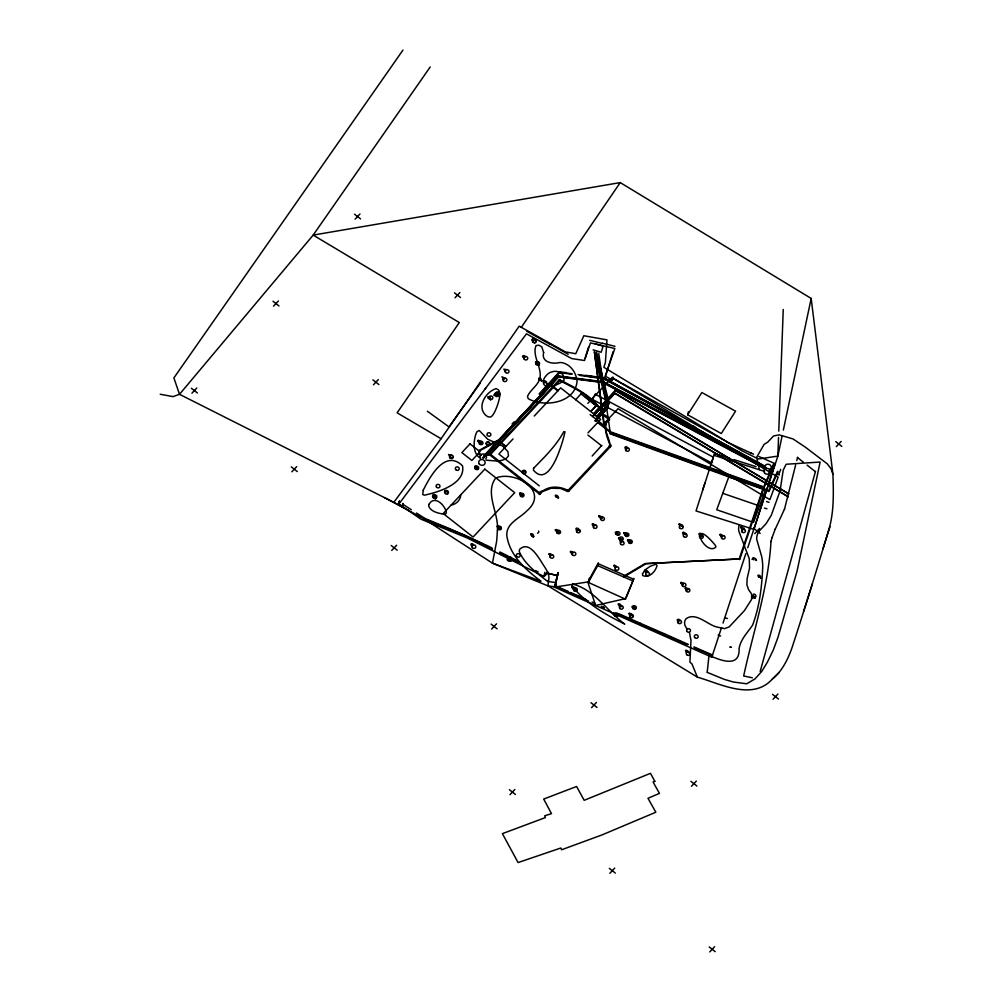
<?xml version="1.0" encoding="UTF-8"?>
<svg xmlns="http://www.w3.org/2000/svg" width="1002" height="1002" viewBox="0 0 1002 1002"><rect width="100%" height="100%" fill="white"/><g stroke="black" fill="none" stroke-linecap="round" stroke-linejoin="round"><path stroke-width="1.5" d="M535.544 340.718L535.556 339.252M538.65 364.089L538.675 362.624M575.161 587.786L575.135 589.251L573.482 589.401M647.693 572.63L647.718 571.165M685.744 534.817L685.756 533.352M753.667 596.265C751.663 590.854 759.529 597.167 754.068 596.929C750.385 593.359 751.4 600.849 754.769 597.067M752.327 677.778L743.672 675.987C753.291 631.323 768.396 587.185 771.001 541.343M524.835 356.111L524.798 357.413L523.457 357.576M534.655 338.689L534.617 339.991L533.277 340.154M574.246 587.222L574.209 588.525L572.868 588.688M646.804 570.601L646.766 571.891L645.426 572.067M684.854 532.776L684.817 534.079L683.477 534.254M778.541 437.386L777.853 456.11L747.768 547.718M778.767 431.148L783.251 309.443M548.495 580.171L548.056 585.907L697.392 677.152C720.125 683.614 752.464 701.175 772.354 679.055C781.986 671.315 787.597 659.88 791.755 648.494C804.456 609.642 816.542 570.589 828.241 531.423C834.24 513.162 833.501 493.36 832.95 474.347L811.182 298.446L620.238 182.589L313.175 235.094L179.508 394.312L173.008 396.617L160.207 394.249M434.029 496.378L434.129 495.289L435.306 495.013M556.135 531.423L556.235 530.346L557.4 530.071M571.178 553.229L571.278 552.152L572.455 551.877M593.109 525.712L593.209 524.635L594.374 524.359M613.625 614.639L613.725 613.562L614.902 613.287M628.329 541.556L628.429 540.479L629.594 540.203M629.795 615.115L629.895 614.026L631.06 613.75M741.493 528.743L741.593 527.666L742.77 527.39M478.58 442.195L478.68 441.105L479.845 440.842M496.353 394.3C492.596 394.312 496.754 391.005 496.892 395.126C500.061 395.276 498.057 393.222 497.994 392.446C503.956 387.461 494.813 419.049 489.515 417.007L487.648 416.669C475.399 408.666 485.106 391.957 496.215 388.588L498.858 390.241L499.472 394.951A1.941 1.753 13.8 0 0 497.518 392.408C494.474 390.617 498.119 395.665 497.593 392.421A1.941 1.753 13.8 0 0 496.14 395.114A1.941 1.753 13.8 0 0 499.472 394.963L497.869 394.926L497.606 396.416M498.019 527.816L498.119 526.726L499.297 526.463M509.304 558.991C507.3 559.767 507.288 557.012 508.953 557.701C508.202 559.166 512.172 560.995 511.584 558.339C507.789 554.194 511.684 559.604 508.803 560.105A1.941 1.753 13.8 0 0 512.222 559.83A1.941 1.753 13.8 0 0 510.256 557.275A1.941 1.753 13.8 0 0 508.878 559.98C505.233 556.523 508.077 563.85 510.456 559.855M520.501 494.788L520.602 493.71L521.766 493.435M549.822 555.496L549.91 554.419L551.087 554.144M599.534 517.571L599.634 516.481L600.812 516.205M614.689 567.119L614.79 566.03L615.954 565.754M619.399 539.552L619.499 538.475L620.664 538.199M624.597 534.605L624.697 533.527L625.862 533.252M679.782 525.749L679.882 524.672L681.047 524.397M681.523 584.241L681.623 583.164L682.788 582.888M686.044 589.777L686.145 588.7L687.309 588.424M720.714 536.195L720.814 535.106L721.979 534.843M460.732 494.85C460.644 500.048 456.085 504.394 451.088 505.133M707.224 672.104L708.865 656.761L709.729 655.609C720.263 660.205 740.052 668.522 739.1 648.494C740.628 639.226 747.605 632.563 752.59 625.135C759.566 606.648 761.933 586.458 762.722 566.794A60.508 54.346 13.8 0 0 761.62 556.31L756.698 539.314A15.619 14.028 13.8 0 1 759.278 530.96L766.079 523.683L771.289 515.291L780.019 491.105L783.226 470.138L786.144 464.252L820.124 462.06L797.078 571.115L778.116 636.921L773.369 649.81L767.307 662.36L761.67 671.515L755.032 678.905L746.753 683.79L733.289 681.999L724.283 679.356L707.187 672.355M555.571 586.909L556.198 581.11M618.51 538.525L619.399 537.573M433.152 495.339L434.029 494.399M477.691 441.156L478.58 440.216M497.142 526.776L498.019 525.837M519.612 493.761L520.501 492.821M548.933 554.469L549.81 553.53M555.246 530.396L556.135 529.457M570.301 552.19L571.178 551.25M592.22 524.685L593.109 523.745M598.657 516.531L599.534 515.592M613.8 566.08L614.689 565.141M612.748 613.612L613.625 612.66M623.707 533.565L624.597 532.626M627.44 540.529L628.329 539.59M628.905 614.076L629.795 613.136M678.905 524.71L679.782 523.77M680.634 583.214L681.523 582.262M685.155 588.738L686.044 587.798M719.824 535.156L720.714 534.216M740.616 527.716L741.493 526.776M435.106 497.656L435.281 496.203L436.834 495.827M479.657 443.485L479.82 442.02L481.373 441.644M499.096 529.106L499.272 527.641L500.825 527.265M521.579 496.078L521.754 494.625M557.212 532.713L557.388 531.26L558.941 530.885M572.255 554.519L572.43 553.054M600.611 518.848L600.787 517.395L602.34 517.019A1.941 1.753 13.8 0 1 604.269 519.575A1.941 1.753 13.8 0 1 600.924 519.725A1.941 1.753 13.8 0 1 602.302 517.007M620.476 540.842L620.651 539.377L622.204 539.001M614.702 615.929L614.877 614.476L616.43 614.101M625.674 535.895L625.837 534.429M629.406 542.846L629.569 541.393L631.122 541.017M682.6 585.531L682.763 584.078M721.791 537.485L721.966 536.02L723.507 535.644M742.57 530.033L742.745 528.58L744.298 528.204M482.876 457.801L558.853 376.038L602.941 381.699L765.666 467.921M483.377 458.177L558.79 376.602L602.866 382.276L765.29 468.372M558.214 376.552L558.853 376.038M765.227 468.698L602.816 382.601L602.941 381.699L765.616 468.247M769.361 470.877C772.129 474.572 774.834 469.399 770.225 469.099M772.104 472.343L772.567 471.579L769.812 470.113M498.357 395.013L496.541 396.604L493.723 395.051L495.401 394.262L496.691 395.79L497.844 394.963M560.431 380.196C556.987 382.601 560.318 376.877 560.156 380.773C575.085 388.713 592.282 396.304 601.263 411.384M595.313 394.262L713.249 457.15M497.455 395.214L497.305 396.053M782.061 436.208L777.853 456.11L758.376 459.004L741.43 450.512L603.893 367.308L605.371 362.499L606.974 339.866L583.853 335.733L575.762 353.719L565.341 351.865L519.211 326.151L441.093 438.726L393.799 502.315L179.508 394.312L173.872 377.929L402.954 50.1M783.351 430.083L811.182 298.446M557.876 573.958L555.233 586.32L588.537 601.05M712.184 657.362L554.444 587.172L587.761 581.962L595.626 605.458L624.985 598.745M557.287 575.298L554.695 587.222L555.421 584.229M556.386 579.97L557.012 577.102M546.779 573.182L557.488 575.574L547.105 573.031M602.39 343.21L614.99 346.304M602.59 343.486L589.727 340.329M484.292 455.998L550.336 384.73L550.85 385.094L484.793 456.386M484.567 454.858L484.993 455.559L550.85 385.094L550.348 384.705L484.354 455.697M402.854 503.455L402.253 506.549L398.533 504.056L399.347 501.1M399.497 501.326L398.746 504.194L526.463 333.829L571.691 358.566L584.504 360.507L590.441 342.909L614.815 348.471L604.707 377.654M544.913 572.267L543.898 576.426L547.054 573.257L544.011 576.513L466.769 537.748L420.965 519.199L398.884 504.006L399.56 501.238M402.253 506.549L402.942 503.781M402.391 506.361L403.08 503.593M566.005 372.544L559.291 372.193L571.992 373.708M565.942 373.12L559.805 372.569L571.929 374.285M575.724 399.735L581.21 393.573M595 356.386L595.689 356.286L595 356.386L607.475 407.827L595.226 420.89L595.777 421.328L608.239 407.413L595.689 356.286M591.017 411.271L596.403 405.534L584.717 396.329M764.689 466.406L603.918 377.904L585.719 375.337M765.616 467.571L603.768 378.794L603.918 377.904L764.764 466.105M606.223 373.558L605.546 376.326L612.172 379.983M554.444 587.172L555.171 584.166M557.237 575.524L557.964 572.518M595.226 420.89L607.475 407.827M557.488 575.574L558.227 572.58M595.777 421.328L595.301 420.589M612.184 380.259L612.861 377.215M612.31 380.059L612.986 377.278M608.239 407.413L595.614 356.587M592.132 456.023L601.764 445.439M633.953 578.354L625.561 599.196L588.337 582.425L589.351 578.254M588.337 582.425L597.68 565.642L598.357 562.861M687.648 414.778L701.876 392.533L735.568 411.183L721.277 433.54L687.648 414.778L688.387 411.797M772.392 471.879L753.905 529.369L696.027 510.945L714.514 453.443L729.356 458.177M753.905 529.369L754.368 527.503M773.243 464.79L763.687 486.897L610.669 431.875L598.432 422.243L597.981 422.719L610.231 432.35L764 487.673L773.744 465.178M774.145 464.74L773.056 467.947L773.644 464.352M772.943 470.589L772.479 471.341L769.736 469.838M770.926 541.644L772.066 537.498M771.991 537.798L775.26 528.981M775.185 529.281L784.541 509.041M796.765 460.532L797.579 457.275M760.167 671.465L815.49 471.366M784.466 509.342L795.638 464.978M803.579 611.546L812.409 583.778M700.235 535.619C700.724 527.966 714.489 543.823 715.879 546.165L715.704 547.23C709.98 552.403 701.5 542.683 700.11 537.022M588.537 347.068L585.093 358.202M613.149 351.552L606.248 373.834M772.705 471.04L775.085 463.701L758.84 456.499M822.955 548.871L830.032 526.526M702.627 490.103L704.995 482.814M711.232 463.951L713.311 457.551M721.553 627.515L712.334 655.584L694.248 647.743M723.018 623.081L745.826 553.63M504.87 378.205L501.964 376.79L503.505 379.42M778.842 474.384L780.696 469.337M769.887 499.66L778.153 477.152L611.959 377.616L587.836 403.355M578.655 529.507C578.267 527.027 573.783 528.004 577.052 530.559M626 597.43L633.602 579.244L597.906 563.562L588.675 580.509M449.259 528.555L484.079 544.061M567.971 591.318L555.86 586.057M664.326 633.74L688.424 644.474M712.622 655.007L693.923 646.879M640.128 623.219L664.564 633.853M750.723 452.891L753.592 454.169M485.594 544.812L492.02 548.006M508.878 556.523L499.935 551.977M679.957 620.701C679.381 617.746 674.784 619.912 678.855 621.766M595.338 394.112L592.195 399.247L711.52 462.874M548.294 581.273C551.025 574.309 544.549 567.483 541.418 561.834C537.16 555.559 528.63 540.704 519.612 549.359L519.236 551.376C524.372 564.164 537.41 573.407 547.731 581.548L556.035 582.538M549.309 343.623L568.209 354.295M549.409 343.949L526.739 331.211M623.883 384.305L727.064 441.882M623.983 384.63L612.598 378.092M521.265 327.391L620.238 182.589M430.221 66.946L313.175 235.094L459.304 322.556L397.13 412.837L441.093 438.726M545.088 575.386L547.768 571.603M480.259 383.115L449.009 426.915L427.391 411.258M424.873 518.435L449.497 528.655M755.658 559.855C757.362 562.36 756.435 557.575 753.191 557.863M497.455 393.586L497.856 394.913M627.515 448.257C627.327 444.85 622.179 447.794 626.764 449.046M622.793 541.844C623.119 539.564 618.034 539.853 621.015 542.583M503.981 379.207L504.682 378.455M435.407 499.021L435.97 498.332L434.968 497.631M539.126 393.936L559.366 371.88M512.047 424.071L514.164 421.792M539.64 394.325L559.88 372.268M482.926 457.488L558.277 376.238M483.44 457.864L558.79 376.602M484.855 456.098L550.837 385.119M191.946 393.185L196.805 387.999M273.533 306.161L278.393 300.976M355.121 219.15L359.994 213.965M291.845 471.804L296.705 466.619M373.433 384.781L378.305 379.595M455.033 297.769L459.893 292.584M484.955 389.189L485.707 388.2M534.655 342.985L535.256 342.333M535.619 341.845L536.195 341.231L532.663 338.451M490.429 399.961L491.043 399.297L490.078 398.545M451.363 457.814L451.977 457.162M538.725 365.229L539.301 364.603L535.769 361.822M480.672 443.886L481.323 443.185L477.804 440.417M541.318 381.374L541.932 380.722L540.967 379.971M436.12 498.069L436.772 497.368L433.252 494.6M546.566 384.067L547.18 383.415L546.215 382.651M391.744 550.411L396.617 545.226M447.518 493.836L448.132 493.184L447.168 492.42M484.492 455.171L550.687 384.568L558.177 390.467M477.415 469.437L478.017 468.786L477.065 468.034M534.254 416.03L560.657 387.874L600.649 419.35L587.974 432.864M513.011 438.939L498.858 454.019L539.264 485.82M591.919 410.319L596.403 405.534M593.535 413.763L615.529 390.304L788.875 493.961L615.604 390.692L593.785 413.951M522.593 496.478L523.244 495.79L519.725 493.022M500.111 529.507L500.762 528.805L497.243 526.037M610.331 433.252L609.88 433.741L768.997 491.456L778.103 471.767L777.552 471.328L768.672 490.667L610.331 433.252L598.745 353.343M558.014 498.445L558.628 497.794L557.663 497.042M510.557 561.107L510.87 559.717M533.34 536.897L533.953 536.245L532.989 535.494M558.227 533.114L558.878 532.425L555.358 529.657M491.656 629.031L496.516 623.845M695.325 429.445L695.939 428.793L694.975 428.042M617.971 535.381L618.585 534.73L617.62 533.978M575.211 590.378L575.799 589.765L572.255 586.984M621.49 541.243L622.142 540.554L618.622 537.773M626.676 536.295L627.34 535.594L623.82 532.826M630.421 543.247L631.072 542.558L627.553 539.79M620.864 606.987L621.478 606.335L620.526 605.584M615.716 616.33L616.368 615.641L612.848 612.861M700.949 535.569C703.542 532.463 696.29 532.563 699.897 535.594M701.651 536.596L702.264 535.945L701.3 535.193M634.754 609.529L635.368 608.878L634.404 608.126M509.968 794.661L514.828 789.476M591.556 707.65L596.415 702.465M754.744 533.615L759.604 528.43M836.332 446.604L841.192 441.419M752.139 559.304L753.366 557.989M760.606 578.43L761.219 577.778L760.267 577.014M754.919 598.294L755.232 596.916M609.867 873.281L614.727 868.095M691.455 786.269L696.327 781.084M773.056 699.246L777.915 694.06M709.767 951.9L714.626 946.715M772.354 679.055L779.23 672.392M540.141 493.873L542.408 491.631L551.25 488.199L560.619 488.462L567.984 491.544L569.086 491.218L568.773 489.991L567.595 490.041L567.408 491.08L567.445 490.203C559.905 486.308 550.136 485.732 543.009 490.83L542.408 490.692C537.297 492.42 539.051 496.378 540.491 493.535M447.518 492.057L446.278 490.492A1.941 1.753 13.8 0 1 448.245 493.122A1.941 1.753 13.8 0 1 444.901 493.285A1.941 1.753 13.8 0 1 446.278 490.567L444.625 490.604L445.389 492.132M473.42 545.251C473.295 542.057 468.222 544.211 472.456 546.178M644.749 563.725L623.419 576.438L623.97 576.876L645.301 564.164M478.618 450.649L497.643 440.341L505.86 446.278L497.994 440.855L479.144 451.063M450.374 456.987L448.52 454.507L451.526 455.409M521.741 494.612L523.294 494.249M594.349 525.536L595.914 525.173M625.837 534.417L627.39 534.053M551.062 555.321L552.616 554.958M681.022 525.562L682.587 525.198M687.284 589.589L688.837 589.226M533.527 342.183L531.724 339.841L533.765 340.192M532.638 339.553L533.891 339.428L533.815 338.3M522.819 356.975L524.071 356.85L523.996 355.723M535.757 362.924L537.009 362.799M682.838 533.653L684.09 533.515L684.015 532.4M644.8 571.466L646.052 571.328L645.964 570.213M572.242 588.086L573.495 587.961L573.42 586.834M532.325 338.939L533.252 338.914L533.164 338.05M522.505 356.374L523.432 356.349L523.345 355.472M535.444 362.323L536.371 362.298L536.283 361.421M682.525 533.039L683.452 533.014L683.364 532.137M644.486 570.852L645.413 570.827L645.326 569.963M571.929 587.473L572.856 587.448L572.768 586.583M505.509 371.617L503.831 369.149L506.498 369.613M558.79 376.351L602.878 382.025M558.728 376.927L602.816 382.601M486.158 460.168C493.31 460.607 503.893 462.911 508.465 455.897L507.914 451.601L502.829 446.166L487.736 439.239L479.244 430.484L476.99 431.687L476.013 433.741A44.865 40.293 13.8 0 0 474.146 443.398C473.959 448.696 475.136 454.933 479.983 457.939M555.308 586.884L548.056 585.907L492.47 563.162L423.946 518.848L392.684 501.739M578.066 374.56L603.843 378.217M585.656 375.913L603.843 378.48L765.691 467.27M579.507 375.362L603.768 378.794M497.38 395.602L498.219 395.765L497.556 395.239M754.694 597.48L755.533 597.643M510.331 560.293L511.17 560.456L510.206 559.705M594.975 343.711L603.104 346.103L601.225 352.253L593.084 349.861M766.543 501.539L769.022 502.303M764.463 508.064L766.943 508.816M733.815 459.592L756.072 466.682M714.05 455.321L764.513 471.391M768.972 472.806L771.941 473.746M722.768 493.322L759.566 505.947M776.938 474.096L779.381 474.961M724.972 617.67L727.414 618.535M718.158 635.118L720.588 635.982M423.946 518.848L465.041 535.306L492.633 549.121M597.68 565.642L633.264 581.122M592.057 602.052L594.7 603.204M601.288 606.072L603.918 607.212M601.413 606.749L604.269 608.014M620.013 614.977L687.284 644.724M618.885 613.75L640.366 623.319M570.589 592.495L579.782 596.578M585.268 599.033L579.67 596.791M603.004 414.39C608.377 415.742 611.395 421.855 608.352 418.986L602.628 414.928M726.951 442.095L750.961 453.004M499.535 552.578L509.204 557.413M511.959 558.803L518.861 562.26M535.419 570.551L538.187 571.929M512.949 558.59L518.059 561.195M769.749 470.439L772.504 471.904M769.411 470.564L772.166 472.017M384.48 497.618L408.879 510.582M770.15 469.399L772.868 470.89M769.812 469.525L772.555 471.04M769.348 499.347L618.009 408.703L602.991 424.71L590.103 414.565M560.556 380.246C576.175 388.062 594.249 397.318 602.741 412.448M402.904 504.282L411.283 509.692M416.494 513.024L425.086 518.573M602.377 412.987L600.949 411.722M835.781 441.657L841.793 446.391M797.504 457.576L803.479 462.273M807.061 465.091L815.415 471.679M354.57 214.203L360.582 218.937M454.47 292.822L460.494 297.556M754.18 528.68L760.192 533.402M581.11 393.986L596.303 405.948M740.716 526.977L744.236 529.745M550.273 385.006L557.776 390.905M752.928 558.465L753.967 559.805L752.377 559.041M719.937 534.417L722.279 536.258M587.923 435.043L601.663 445.852M679.005 523.971L682.525 526.739M682.85 532.538L685.218 534.404M598.758 515.792L602.277 518.56M680.746 582.463L683.088 584.316M685.268 587.999L687.61 589.852M592.332 523.946L594.674 525.787M644.812 570.363L647.167 572.217M578.204 529.995L579.169 530.759M478.881 452.992L481.323 454.921L480.872 455.396L478.43 453.468M613.913 565.341L616.255 567.182M272.982 301.226L278.994 305.961M372.882 379.846L378.894 384.568M772.492 694.311L778.504 699.045M570.401 551.451L572.756 553.304M687.923 652.152L688.875 652.916M629.018 613.337L632.538 616.105M549.046 553.73L551.388 555.571M191.382 388.237L197.407 392.972M291.294 466.857L297.306 471.591M391.193 545.476L397.205 550.211M491.093 624.096L497.105 628.818M591.005 702.703L597.017 707.437M690.904 781.322L696.916 786.056M509.404 789.726L515.416 794.461M609.316 868.333L615.328 873.068M709.216 946.953L715.228 951.687M687.485 629.294C684.717 626.588 683.251 621.966 686.057 618.76C696.19 611.358 708.314 625.887 718.196 627.302L724.484 628.63L729.105 626.964L744.386 610.669L751.588 599.409L751.663 593.986L748.657 589.852L746.903 584.867L747.141 578.68L749.534 568.084L749.283 558.765L738.75 530.947A18.55 16.658 13.8 0 1 739.263 524.785M697.392 677.152L691.994 664.025L689.915 662.084L690.992 640.503L689.451 632.588M832.95 474.347L830.996 468.673L827.264 463.826L805.57 447.318L792.958 438.914L779.218 434.881L773.557 435.97L767.632 442.233L764.175 444.299L756.635 457.325L759.391 469.512M604.669 427.153L594.374 351.715L604.118 426.714M764.839 466.97A3.244 2.918 13.8 0 1 769.311 464.477A3.244 2.918 13.8 0 1 770.338 469.299M480.634 458.44A3.244 2.918 13.8 0 1 481.223 454.545A3.244 2.918 13.8 0 1 485.582 454.933A3.244 2.918 13.8 0 1 485.757 458.891M533.628 536.934A1.941 1.753 13.8 0 1 531.624 535.707M531.511 534.805A1.941 1.753 13.8 0 1 531.661 534.367M538.65 530.997A1.941 1.753 13.8 0 1 537.523 533.214M475.487 467.997C480.998 468.097 472.13 463.851 475.499 467.921M488.5 398.508C493.986 398.646 485.181 394.35 488.5 398.47M531.411 535.456C536.872 535.644 528.067 531.298 531.423 535.381M539.389 379.933C544.888 380.059 536.045 375.813 539.389 379.933M544.637 382.614C550.136 382.777 541.318 378.505 544.637 382.576M556.097 496.992C561.571 497.017 552.603 492.896 556.097 496.954M616.042 533.928C621.49 534.066 612.685 529.757 616.055 533.891M618.948 605.534C624.434 605.634 615.579 601.413 618.948 605.534M632.826 608.089C638.324 608.327 629.494 603.93 632.838 608.051M686.345 652.114C691.868 652.264 682.976 647.943 686.357 652.039M693.397 427.992C698.857 428.13 690.002 423.871 693.397 427.992M758.689 576.977C764.138 577.114 755.32 572.818 758.689 576.939M433.403 497.631C438.826 497.606 429.845 493.71 433.403 497.593M497.405 530.597L496.716 540.88L492.47 563.162L541.005 581.235C525.774 569.875 509.793 555.609 506.824 535.769C505.847 523.207 519.612 518.472 526.877 510.882C550.286 490.654 514.452 470.151 495.664 478.067C484.354 493.41 499.146 513.287 497.405 530.597M543.648 352.479C540.905 362.499 552.904 364.402 560.068 362.461C569.7 363 576.325 372.343 577.077 381.349C575.023 403.242 544.174 407.689 528.229 398.696L527.503 396.379C530.722 388.801 540.354 384.355 540.241 375.111C540.366 365.379 532.25 355.034 536.032 345.59L538.825 345.176L541.781 346.83L543.648 352.479M533.59 468.285L533.465 470.138C549.76 489.69 563.036 441.444 565.003 431.787L563.825 431.674C556.11 445.827 544.499 457.087 533.59 468.285M730.095 647.142L731.372 647.355L730.107 647.067M642.495 573.758L642.658 575.536C649.183 578.542 655.721 571.491 657.024 565.479L655.959 564.214L650.323 566.218L645.238 569.775L642.495 573.758M606.06 422.18C604.118 429.908 607.074 437.686 610.018 444.725C612.447 444.963 610.506 448.107 609.379 446.015C611.671 440.579 602.377 430.372 606.611 422.619L609.003 420.239L608.452 419.813L606.06 422.18M543.36 380.823C541.994 391.431 559.755 384.48 563.938 380.56C565.667 370.226 551.325 368.548 546.165 375.687A12.6 11.31 13.8 0 0 543.36 380.823M488.851 454.144C489.915 457.626 491.819 451.965 488.851 454.144M429.031 504.282L428.668 506.16C431.11 511.984 438.788 513.387 444.425 514.251L445.978 513.675L446.391 512.26C444.913 505.158 434.492 494.675 429.031 504.282M609.191 403.555L596.791 417.17L596.24 416.732L608.49 403.668L595.952 352.541L596.641 352.428L609.191 403.555M423.207 490.304L422.794 494.537L424.322 495.188C437.899 492.37 465.867 483.878 462.523 465.855C445.164 448.708 429.908 476.752 423.207 490.304M763.374 487.498L739.063 559.329L739.689 559.529L764 487.698L763.374 487.498M728.792 476.889L716.731 509.767L753.542 522.38L765.603 489.502L728.792 476.889M788.198 496.729L614.915 393.46L592.846 416.531L614.852 393.072L788.198 496.729M470.026 443.899L461.859 452.603L471.867 460.469L480.033 451.764L470.026 443.899M558.565 380.472L490.016 453.58L490.767 454.169L559.316 381.061L558.565 380.472M490.892 454.632L490.241 455.321L538.6 493.372L539.251 492.683L490.892 454.632M484.818 469.149L443.197 513.538L473.082 537.047L514.702 492.658L484.818 469.149M609.416 446.278L568.585 489.84L569.374 490.466L610.218 446.905L609.416 446.278M572.906 584.191L571.929 586.12C585.757 603.054 605.296 614.614 624.76 624.071C607.638 611.746 594.324 589.527 572.906 584.191M654.82 781.284L653.079 782.023L659.441 793.384L647.981 798.281L655.822 812.234L602.139 834.866L561.596 849.771L560.807 848.018L518.084 862.559L502.403 833.651L545.451 817.557L544.625 815.841L551.488 813.611L543.685 799.07L576.588 786.482L584.179 800.322L650.473 773.319L654.82 781.284M488.788 454.47L485.594 455.747L488.788 454.47M739.614 558.941L644.925 563.675L739.614 558.941M532.839 341.907L532.826 341.87A1.941 1.753 13.8 0 1 534.216 339.265A1.941 1.753 13.8 0 1 536.17 341.82A1.941 1.753 13.8 0 1 532.839 341.983M764.751 473.245A3.244 2.918 13.8 0 0 770.15 472.192A3.244 2.918 13.8 0 0 766.217 468.41A3.244 2.918 13.8 0 0 764.751 473.245M479.282 463.989A3.244 2.918 13.8 0 0 484.843 463.813A3.244 2.918 13.8 0 0 481.661 459.505A3.244 2.918 13.8 0 0 479.282 463.989M678.016 622.843A1.941 1.753 13.8 0 0 681.36 622.68A1.941 1.753 13.8 0 0 679.394 620.125A1.941 1.753 13.8 0 0 678.016 622.843M646.065 574.86A1.941 1.753 13.8 0 0 649.396 574.71A1.941 1.753 13.8 0 0 647.442 572.155A1.941 1.753 13.8 0 0 646.065 574.86M629.907 616.931A1.941 1.753 13.8 0 0 633.239 616.781A1.941 1.753 13.8 0 0 631.285 614.213A1.941 1.753 13.8 0 0 629.907 616.931M686.608 654.594A1.941 1.753 13.8 0 0 689.94 654.431A1.941 1.753 13.8 0 0 687.986 651.876A1.941 1.753 13.8 0 0 686.608 654.594M616.481 534.467A1.941 1.753 13.8 0 0 619.812 534.317A1.941 1.753 13.8 0 0 617.858 531.749A1.941 1.753 13.8 0 0 616.481 534.467M620.614 544.086A1.941 1.753 13.8 0 0 623.945 543.923A1.941 1.753 13.8 0 0 621.991 541.368A1.941 1.753 13.8 0 0 620.614 544.086M619.687 539.665A1.941 1.753 13.8 0 0 623.031 539.514A1.941 1.753 13.8 0 0 621.065 536.947A1.941 1.753 13.8 0 0 619.687 539.665M699.797 537.56A1.941 1.753 13.8 0 0 703.128 537.398A1.941 1.753 13.8 0 0 701.175 534.843A1.941 1.753 13.8 0 0 699.797 537.56M682.462 585.857A1.941 1.753 13.8 0 0 685.794 585.707A1.941 1.753 13.8 0 0 683.827 583.151A1.941 1.753 13.8 0 0 682.462 585.857M614.802 615.629A1.941 1.753 13.8 0 0 618.134 615.478A1.941 1.753 13.8 0 0 616.18 612.911A1.941 1.753 13.8 0 0 614.802 615.629M694.674 637.472A1.941 1.753 13.8 0 0 698.018 637.31A1.941 1.753 13.8 0 0 696.052 634.754A1.941 1.753 13.8 0 0 694.674 637.472M632.851 608.49A1.941 1.753 13.8 0 0 636.195 608.339A1.941 1.753 13.8 0 0 634.228 605.784A1.941 1.753 13.8 0 0 632.851 608.49M683.627 536.458A1.941 1.753 13.8 0 0 686.971 536.308A1.941 1.753 13.8 0 0 685.005 533.74A1.941 1.753 13.8 0 0 683.627 536.458M686.395 591.205A1.941 1.753 13.8 0 0 689.727 591.055A1.941 1.753 13.8 0 0 687.773 588.487A1.941 1.753 13.8 0 0 686.395 591.205M721.64 538.287A1.941 1.753 13.8 0 0 724.972 538.124A1.941 1.753 13.8 0 0 723.018 535.569A1.941 1.753 13.8 0 0 721.64 538.287M686.996 631.423A1.941 1.753 13.8 0 0 690.328 631.273A1.941 1.753 13.8 0 0 688.374 628.705A1.941 1.753 13.8 0 0 686.996 631.423M455.685 469.575A1.941 1.753 13.8 0 0 459.029 469.424A1.941 1.753 13.8 0 0 457.062 466.857A1.941 1.753 13.8 0 0 455.685 469.575M524.246 359.179A1.941 1.753 13.8 0 0 527.578 359.017A1.941 1.753 13.8 0 0 525.624 356.462A1.941 1.753 13.8 0 0 524.246 359.179M479.457 443.861A1.941 1.753 13.8 0 0 482.789 443.711A1.941 1.753 13.8 0 0 480.835 441.143A1.941 1.753 13.8 0 0 479.457 443.861M536.045 364.365A1.941 1.753 13.8 0 0 539.389 364.214A1.941 1.753 13.8 0 0 537.423 361.647A1.941 1.753 13.8 0 0 536.045 364.365M472.318 547.618A1.941 1.753 13.8 0 0 475.649 547.468A1.941 1.753 13.8 0 0 473.695 544.9A1.941 1.753 13.8 0 0 472.318 547.618M625.849 450.487A1.941 1.753 13.8 0 0 629.181 450.336A1.941 1.753 13.8 0 0 627.227 447.769A1.941 1.753 13.8 0 0 625.849 450.487M489.327 398.696A1.941 1.753 13.8 0 0 492.671 398.545A1.941 1.753 13.8 0 0 490.704 395.978A1.941 1.753 13.8 0 0 489.327 398.696M475.211 468.798A1.941 1.753 13.8 0 0 478.555 468.648A1.941 1.753 13.8 0 0 476.589 466.08A1.941 1.753 13.8 0 0 475.211 468.798M449.848 457.801A1.941 1.753 13.8 0 0 453.192 457.638A1.941 1.753 13.8 0 0 451.226 455.083A1.941 1.753 13.8 0 0 449.848 457.801M516.644 556.348A1.941 1.753 13.8 0 0 519.988 556.185A1.941 1.753 13.8 0 0 518.021 553.63A1.941 1.753 13.8 0 0 516.644 556.348M436.471 487.072A1.941 1.753 13.8 0 0 439.815 486.922A1.941 1.753 13.8 0 0 437.849 484.367A1.941 1.753 13.8 0 0 436.471 487.072M505.496 372.356A1.941 1.753 13.8 0 0 508.841 372.205A1.941 1.753 13.8 0 0 506.874 369.65A1.941 1.753 13.8 0 0 505.496 372.356M487.373 435.419A1.941 1.753 13.8 0 0 490.704 435.269A1.941 1.753 13.8 0 0 488.751 432.714A1.941 1.753 13.8 0 0 487.373 435.419M433.002 497.455A1.941 1.753 13.8 0 0 436.346 497.293A1.941 1.753 13.8 0 0 434.38 494.737A1.941 1.753 13.8 0 0 433.002 497.455M503.38 380.785A1.941 1.753 13.8 0 0 506.711 380.635A1.941 1.753 13.8 0 0 504.757 378.067A1.941 1.753 13.8 0 0 503.38 380.785M573.845 590.554A1.941 1.753 13.8 0 0 577.177 590.403A1.941 1.753 13.8 0 0 575.223 587.836A1.941 1.753 13.8 0 0 573.845 590.554M576.801 531.974A1.941 1.753 13.8 0 0 580.133 531.824A1.941 1.753 13.8 0 0 578.179 529.256A1.941 1.753 13.8 0 0 576.801 531.974M557.062 532.951A1.941 1.753 13.8 0 0 560.394 532.801A1.941 1.753 13.8 0 0 558.44 530.246A1.941 1.753 13.8 0 0 557.062 532.951M520.514 496.065A1.941 1.753 13.8 0 0 523.846 495.915A1.941 1.753 13.8 0 0 521.892 493.36A1.941 1.753 13.8 0 0 520.514 496.065M615.316 569.437A1.941 1.753 13.8 0 0 618.66 569.274A1.941 1.753 13.8 0 0 616.693 566.719A1.941 1.753 13.8 0 0 615.316 569.437M619.737 608.377A1.941 1.753 13.8 0 0 623.069 608.227A1.941 1.753 13.8 0 0 621.102 605.659A1.941 1.753 13.8 0 0 619.737 608.377M679.694 527.966A1.941 1.753 13.8 0 0 683.038 527.803A1.941 1.753 13.8 0 0 681.072 525.248A1.941 1.753 13.8 0 0 679.694 527.966M550.248 557.4A1.941 1.753 13.8 0 0 553.58 557.237A1.941 1.753 13.8 0 0 551.626 554.682A1.941 1.753 13.8 0 0 550.248 557.4M625.386 535.669A1.941 1.753 13.8 0 0 628.717 535.519A1.941 1.753 13.8 0 0 626.764 532.964A1.941 1.753 13.8 0 0 625.386 535.669M497.919 528.968A1.941 1.753 13.8 0 0 501.263 528.818A1.941 1.753 13.8 0 0 499.297 526.25A1.941 1.753 13.8 0 0 497.919 528.968M628.78 542.646A1.941 1.753 13.8 0 0 632.124 542.483A1.941 1.753 13.8 0 0 630.158 539.928A1.941 1.753 13.8 0 0 628.78 542.646M741.943 531.849A1.941 1.753 13.8 0 0 745.275 531.699A1.941 1.753 13.8 0 0 743.321 529.144A1.941 1.753 13.8 0 0 741.943 531.849M572.342 554.77A1.941 1.753 13.8 0 0 575.674 554.62A1.941 1.753 13.8 0 0 573.72 552.052A1.941 1.753 13.8 0 0 572.342 554.77M593.535 527.603A1.941 1.753 13.8 0 0 596.879 527.44A1.941 1.753 13.8 0 0 594.912 524.885A1.941 1.753 13.8 0 0 593.535 527.603M486.596 444.738A1.941 1.741 13.8 0 0 489.828 444.061A1.941 1.741 13.8 0 0 487.435 441.832A1.941 1.741 13.8 0 0 486.596 444.738M486.959 444.412A1.428 1.278 13.8 0 0 489.327 443.924A1.428 1.278 13.8 0 0 487.573 442.283A1.428 1.278 13.8 0 0 486.959 444.412M522.693 473.232A1.941 1.741 13.8 0 0 525.912 472.568A1.941 1.741 13.8 0 0 523.52 470.326A1.941 1.741 13.8 0 0 522.693 473.232M523.057 472.919A1.428 1.278 13.8 0 0 525.424 472.43A1.428 1.278 13.8 0 0 523.658 470.79A1.428 1.278 13.8 0 0 523.057 472.919"/></g></svg>
